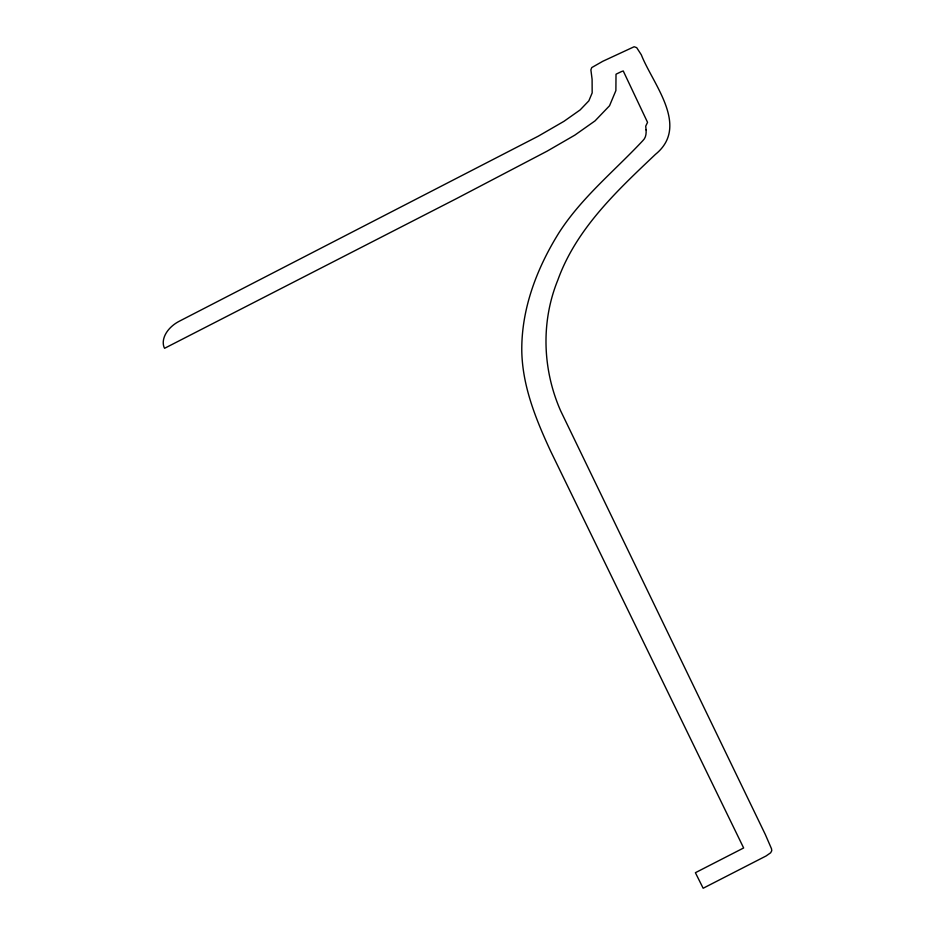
<?xml version="1.0" encoding="UTF-8"?>
<svg xmlns="http://www.w3.org/2000/svg" width="935" height="935" viewBox="0 0 935 935"><rect width="100%" height="100%" fill="white"/><g stroke="black" fill="none" stroke-linecap="round" stroke-linejoin="round"><path stroke-width="1.4" d="M646.073 129.871C646.365 133.74 645.886 137.796 642.883 140.601C614.505 170.953 581.652 197.437 558.978 232.757C536.76 268.357 521.087 309.38 521.8 351.841C522.653 386.926 536.117 419.815 550.657 451.208L743.641 847.963L695.395 872.706L703.155 888.25L766.034 856.004L770.639 852.79L771.761 850.71L771.515 848.781L765.297 834.452L560.649 410.839C542.499 369.641 540.781 321.804 557.868 279.962C576.322 228.748 616.96 190.857 655.47 154.345C690.053 126.178 652.712 83.986 641.328 54.826L636.7 47.662L634.14 46.75L602.806 61.278L591.761 67.565L590.885 69.868L592.1 79.288L592.171 92.904L588.863 100.828L580.144 109.921L563.969 121.316L538.303 136.159L179.321 321.219A25.338 17.379 -27.7 0 0 164.069 347.259L164.583 348.299L456.07 198.816L547.197 151.108L574.791 135.154L595.034 120.884L609.538 105.749L615.885 90.59L616.013 74.204L621.448 71.586L623.248 70.966L647.546 122.345L645.723 126.167L646.073 129.871"/></g></svg>
